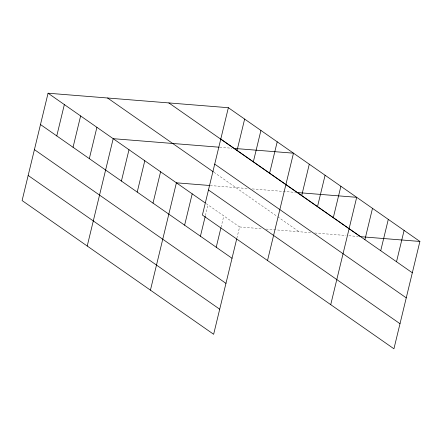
<?xml version="1.0" encoding="UTF-8"?>
<svg xmlns="http://www.w3.org/2000/svg" width="442" height="442" viewBox="0 0 442 442"><rect width="100%" height="100%" fill="white"/><g stroke="black" fill="none" stroke-linecap="round" stroke-linejoin="round"><path stroke-width="0.33" stroke-dasharray="2.21 1.66" d="M205.419 215.552L208 204.884M221.061 227.249L223.801 215.917M236.862 238.282L239.603 226.95L206.309 203.701M219.685 147.247L231.945 148.236M210.204 185.535L248.835 188.646M252.244 188.916L295.831 192.425M239.603 226.95L262.592 228.801M265.974 229.072L311.361 232.724M314.77 232.995L346.097 235.514M348.826 235.735L358.357 236.503M213.884 172.236L277.095 216.37M277.659 216.762L299.101 231.735"/><path stroke-width="0.66" d="M228.359 107.71L202.397 215.05L393.933 348.788L419.9 241.448L228.359 107.71L48.068 93.212L22.1 200.552L213.641 334.29L236.702 238.951M56.769 135.909L64.35 104.583M73.052 147.28L80.626 115.948M89.328 158.645L96.909 127.318M87.223 246.023L113.191 138.683L219.005 147.192M121.412 181.049L128.992 149.716M137.213 192.082L144.794 160.75M153.015 203.116L160.595 171.783M150.429 290.156L176.397 182.817L209.525 185.485M184.618 225.182L192.198 193.85M200.425 236.216L205.259 216.215M237.061 150.407L244.641 119.08M216.226 247.249L220.901 227.917M253.343 161.778L260.924 130.445M269.626 173.142L277.206 141.816M267.515 260.52L293.482 153.181L233.989 148.401L168.866 102.931M301.709 195.546L309.284 164.214M317.511 206.58L325.091 175.247M333.312 217.613L340.892 186.281M330.726 304.654L356.694 197.314L297.195 192.535L281.957 181.894M364.915 239.68L372.495 208.348M380.717 250.713L388.297 219.381M396.518 261.747L404.099 230.415M419.9 241.448L360.401 236.663L345.163 226.028M220.785 139.042L412.32 272.78M234.553 148.794L249.791 159.435M250.354 159.827L265.592 170.468M266.156 170.861L281.394 181.502M297.759 192.927L312.997 203.569M313.56 203.961L328.798 214.597M329.362 214.994L344.6 225.63M214.713 164.12L406.253 297.858M107.566 97.997L213.32 171.844M208.464 189.966L399.999 323.704M48.068 93.212L205.182 202.917M40.487 124.545L232.028 258.283M34.421 149.623L225.956 283.361M28.166 175.468L219.707 309.207"/></g></svg>
